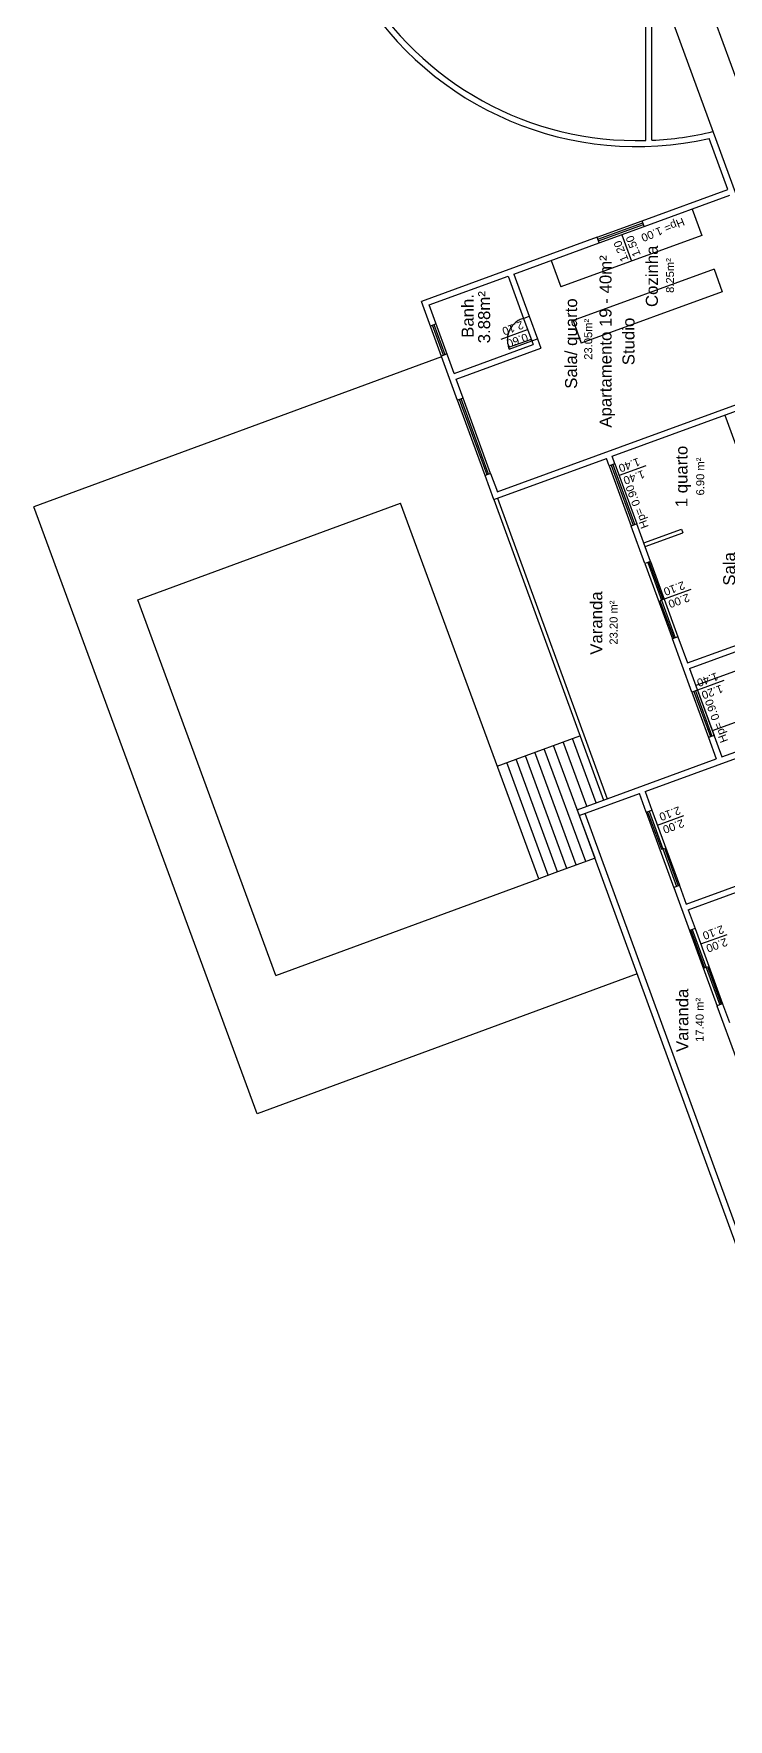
# Model space of a CAD drawing. Header units: millimetres. Extents: x -210 to 1173, y -437 to 320.
# Drawn here: x 1078.47 to 1095.83, y -223.06 to -180.93 of the extents above; entities that cross this region are included whole.
import ezdxf
from ezdxf.enums import TextEntityAlignment as Align

# ---------------------------------------------------------------- set-up
doc = ezdxf.new("R2010")
doc.units = ezdxf.units.MM
doc.header["$LTSCALE"] = 0.3
doc.linetypes.add('DASHED2', pattern=[9.525, 6.35, -3.175])
for name, color, linetype in [('CORTE', 6, 'Continuous'), ('COTAS', 1, 'Continuous'), ('ESQUADRIAS', 3, 'Continuous'), ('PISO', 1, 'Continuous'), ('PROJEÇÃO', 1, 'DASHED2'), ('TEXTOS', 2, 'Continuous'), ('VISTA', 2, 'Continuous')]:
    doc.layers.add(name, color=color, linetype=linetype)
doc.styles.add('2MM 1_100', font='ARIAL.TTF', dxfattribs={"height": 0.2})
doc.styles.add('3MM 1_100', font='ARIAL.TTF', dxfattribs={"height": 0.3})

msp = doc.modelspace()

# ---------------------------------------------------------------- linework, layer by layer
msp.add_line((1110.996, -223.06), (1093.657, -175.544))
at = {"layer": 'CORTE'}
for p, q in [((1093.92, -179.188), (1097.8, -189.818)), ((1093.77, -183.595), (1093.77, -180.638)), ((1093.92, -183.589), (1093.92, -180.638)), ((1095.817, -184.824), (1095.351, -183.547)), ((1093.679, -185.604), (1095.817, -184.824)), ((1093.73, -185.745), (1095.869, -184.965)), ((1093.73, -185.745), (1093.679, -185.604)), ((1092.551, -186.014), (1088.161, -187.617)), ((1090.467, -186.936), (1092.602, -186.155)), ((1092.602, -186.155), (1092.551, -186.014)), ((1088.354, -187.707), (1090.326, -186.987)), ((1090.326, -186.987), (1090.712, -188.041)), ((1090.467, -186.936), (1090.853, -187.99)), ((1089.065, -190.094), (1088.161, -187.617)), ((1088.981, -189.421), (1088.354, -187.707)), ((1090.712, -188.041), (1090.853, -187.989)), ((1088.981, -189.421), (1090.953, -188.698)), ((1090.919, -188.604), (1091.059, -188.553)), ((1090.919, -188.604), (1090.953, -188.698)), ((1091.059, -188.553), (1091.145, -188.788)), ((1089.033, -189.562), (1091.145, -188.788)), ((1089.206, -190.037), (1089.032, -189.562)), ((1090.058, -192.377), (1097.573, -189.635)), ((1092.927, -191.49), (1097.624, -189.776)), ((1089.206, -190.037), (1089.065, -190.089)), ((1095.746, -190.461), (1096.74, -193.186)), ((1089.968, -192.57), (1092.787, -191.541)), ((1092.855, -191.729), (1092.787, -191.541)), ((1092.996, -191.678), (1092.855, -191.729)), ((1092.996, -191.678), (1092.927, -191.49)), ((1089.891, -191.917), (1089.751, -191.968)), ((1089.968, -192.57), (1089.751, -191.968)), ((1089.891, -191.917), (1090.059, -192.377)), ((1093.544, -193.181), (1093.404, -193.232)), ((1093.746, -194.172), (1093.404, -193.232)), ((1093.887, -194.12), (1093.544, -193.181)), ((1093.716, -193.65), (1094.657, -193.307)), ((1094.657, -193.307), (1094.692, -193.401)), ((1093.752, -193.744), (1094.692, -193.401)), ((1093.887, -194.12), (1093.746, -194.172)), ((1094.573, -195.999), (1094.432, -196.05)), ((1094.92, -197.389), (1094.432, -196.05)), ((1094.573, -195.999), (1094.813, -196.656)), ((1094.813, -196.656), (1096.662, -195.982)), ((1094.864, -196.797), (1096.713, -196.123)), ((1094.864, -196.797), (1095.67, -199.005)), ((1095.061, -197.338), (1094.92, -197.389)), ((1095.67, -199.005), (1098.347, -198.028)), ((1093.749, -199.868), (1097.508, -198.494)), ((1095.473, -198.465), (1095.332, -198.516)), ((1095.332, -198.516), (1095.529, -199.056)), ((1092.053, -200.325), (1095.529, -199.056)), ((1092.105, -200.466), (1093.608, -199.917)), ((1093.781, -200.386), (1093.61, -199.916)), ((1093.751, -199.865), (1093.922, -200.335)), ((1092.053, -200.325), (1092.105, -200.466)), ((1093.781, -200.386), (1093.922, -200.335)), ((1094.06, -200.71), (1094.06, -200.71)), ((1094.779, -202.683), (1097.785, -201.586)), ((1094.779, -202.683), (1097.597, -201.655)), ((1094.83, -202.824), (1097.649, -201.796)), ((1094.83, -202.824), (1097.649, -201.796)), ((1094.608, -202.214), (1094.467, -202.265)), ((1094.608, -202.214), (1094.779, -202.683)), ((1094.467, -202.265), (1094.861, -203.345)), ((1094.83, -202.824), (1095.002, -203.294)), ((1095.002, -203.294), (1094.861, -203.345)), ((1095.687, -205.173), (1095.547, -205.224)), ((1095.687, -205.173), (1095.859, -205.642)), ((1095.547, -205.224), (1096.035, -206.563))]:
    msp.add_line(p, q, dxfattribs=at)
for radius, start, end in [(8.15, 68.3198, 282.7624), (8, 210.7439, 271.5674), (8, 272.6425, 283.7063)]:
    msp.add_arc((1093.551, -175.598), radius, start, end, dxfattribs=at)
at = {"layer": 'COTAS', "extrusion": (-1.18495e-12, 1.19689e-12, -1)}
msp.add_line((1093.166, -185.95), (1093.407, -186.61), dxfattribs=at)
at = {"layer": 'COTAS', "extrusion": (-1.19689e-12, -1.18495e-12, -1)}
msp.add_line((1090.155, -188.564), (1090.815, -188.323), dxfattribs=at)
at = {"layer": 'COTAS'}
for p, q in [((1093.767, -191.732), (1093.106, -191.973)), ((1094.89, -194.819), (1094.23, -195.06)), ((1095.722, -197.096), (1095.061, -197.338)), ((1094.06, -200.71), (1094.72, -200.469)), ((1095.144, -203.68), (1095.804, -203.44))]:
    msp.add_line(p, q, dxfattribs=at)
at = {"layer": 'ESQUADRIAS'}
for p, q in [((1092.57, -186.065), (1093.697, -185.656)), ((1092.583, -186.103), (1093.711, -185.693)), ((1089.802, -191.949), (1089.114, -190.071)), ((1089.84, -191.935), (1089.152, -190.057)), ((1092.944, -191.696), (1093.493, -193.2)), ((1092.907, -191.71), (1093.455, -193.213)), ((1093.817, -194.146), (1094.502, -196.025)), ((1093.854, -194.132), (1094.197, -195.072)), ((1094.198, -195.071), (1094.123, -195.099)), ((1094.122, -195.099), (1094.465, -196.038)), ((1094.972, -197.37), (1095.384, -198.497)), ((1095.01, -197.356), (1095.421, -198.484)), ((1093.814, -200.374), (1094.157, -201.313)), ((1093.852, -200.36), (1094.538, -202.239)), ((1094.157, -201.313), (1094.232, -201.286)), ((1094.232, -201.286), (1094.575, -202.225)), ((1094.894, -203.333), (1095.237, -204.273)), ((1094.931, -203.32), (1095.617, -205.198)), ((1095.237, -204.273), (1095.312, -204.245)), ((1095.312, -204.245), (1095.655, -205.185))]:
    msp.add_line(p, q, dxfattribs=at)
msp.add_lwpolyline([(1090.919, -188.604), (1090.905, -188.567), (1090.341, -188.773), (1090.355, -188.811)], close=True, dxfattribs=at)
at = {"layer": 'PISO', "extrusion": (4.21011e-17, -1.14996e-16, -1)}
for p, q in [((1090.712, -188.041), (1090.918, -188.604)), ((1090.853, -187.989), (1091.059, -188.553))]:
    msp.add_line(p, q, dxfattribs=at)
at = {"layer": 'PISO'}
for p, q in [((1093.746, -194.172), (1094.432, -196.05)), ((1093.887, -194.12), (1094.573, -195.999)), ((1093.781, -200.386), (1094.471, -202.276)), ((1093.922, -200.335), (1094.608, -202.213)), ((1094.861, -203.345), (1095.551, -205.235)), ((1095.002, -203.294), (1095.687, -205.173))]:
    msp.add_line(p, q, dxfattribs=at)
at = {"layer": 'PROJEÇÃO'}
for p, q in [((1088.53, -188.181), (1088.389, -188.233)), ((1088.716, -188.965), (1088.44, -188.214)), ((1088.753, -188.951), (1088.478, -188.2)), ((1088.805, -188.932), (1088.664, -188.984))]:
    msp.add_line(p, q, dxfattribs=at)
msp.add_arc((1090.869, -188.58), 0.561, 106.1824, 200.1081, dxfattribs=at)
at = {"layer": 'VISTA'}
for p, q in [((1094.929, -185.312), (1095.168, -185.97)), ((1092.551, -186.014), (1093.679, -185.604)), ((1092.602, -186.155), (1093.73, -185.745)), ((1095.168, -185.97), (1091.644, -187.251)), ((1091.405, -186.593), (1091.643, -187.252)), ((1095.476, -186.816), (1091.951, -188.097)), ((1095.476, -186.816), (1095.68, -187.38)), ((1095.68, -187.38), (1092.156, -188.661)), ((1091.951, -188.097), (1092.156, -188.661)), ((1088.667, -189.002), (1078.472, -192.753)), ((1089.751, -191.968), (1089.065, -190.089)), ((1089.891, -191.917), (1089.206, -190.037)), ((1092.996, -191.678), (1093.544, -193.181)), ((1092.855, -191.729), (1093.404, -193.232)), ((1090.062, -192.535), (1092.805, -200.051)), ((1084.054, -207.923), (1078.472, -192.753)), ((1081.071, -195.081), (1087.64, -192.664)), ((1091.093, -202.049), (1087.64, -192.664)), ((1089.968, -192.57), (1092.711, -200.085)), ((1084.524, -204.466), (1081.071, -195.081)), ((1096.868, -196.545), (1095.019, -197.22)), ((1094.92, -197.389), (1095.332, -198.516)), ((1095.061, -197.338), (1095.473, -198.465)), ((1095.432, -198.347), (1097.279, -197.673)), ((1090.527, -199.06), (1092.123, -198.473)), ((1092.266, -201.617), (1091.231, -198.801)), ((1092.501, -201.531), (1091.465, -198.715)), ((1092.292, -200.238), (1091.7, -198.629)), ((1092.527, -200.152), (1091.934, -198.543)), ((1090.057, -199.233), (1090.527, -199.06)), ((1091.328, -201.962), (1090.292, -199.147)), ((1091.563, -201.876), (1090.527, -199.06)), ((1091.797, -201.79), (1090.761, -198.974)), ((1092.032, -201.703), (1090.996, -198.888)), ((1092.105, -200.466), (1096.218, -211.739)), ((1092.245, -200.414), (1096.359, -211.687)), ((1092.501, -201.531), (1091.563, -201.876)), ((1084.524, -204.466), (1091.093, -202.049)), ((1091.563, -201.876), (1091.093, -202.049)), ((1093.551, -204.428), (1084.054, -207.923))]:
    msp.add_line(p, q, dxfattribs=at)

# ---------------------------------------------------------------- texts
at = {"layer": 'TEXTOS'}
for s, height, rotation, style, p in [('Hp= 1.00', 0.2, 202.2386, '2MM 1_100', (1094.196, -185.829)), ('1.20', 0.2, 111.8842, '2MM 1_100', (1093.148, -186.365)), ('1.50', 0.2, 111.8842, '2MM 1_100', (1093.452, -186.238)), ('Cozinha', 0.3, 90, '3MM 1_100', (1093.92, -186.99)), ('Apartamento 19 - 40m²', 0.3, 90, '3MM 1_100', (1092.762, -188.619)), ('8.25m²', 0.2, 90, '2MM 1_100', (1094.373, -186.97)), ('Banh.', 0.3, 90, '3MM 1_100', (1089.316, -187.981)), ('3.88m²', 0.3, 90, '3MM 1_100', (1089.728, -188.013)), ('Sala/ quarto', 0.3, 90, '3MM 1_100', (1091.901, -188.672)), ('2.10', 0.2, 200.0478, '2MM 1_100', (1090.448, -188.285)), ('23.05m²', 0.2, 90, '2MM 1_100', (1092.329, -188.564)), ('Studio', 0.3, 90, '3MM 1_100', (1093.336, -188.619)), ('0.60', 0.2, 200.0478, '2MM 1_100', (1090.559, -188.595)), ('1 quarto', 0.3, 90, '3MM 1_100', (1094.66, -191.995)), ('1.40', 0.2, 200.0596, '2MM 1_100', (1093.358, -191.709)), ('6.90 m²', 0.2, 90, '2MM 1_100', (1095.129, -191.995)), ('1.40', 0.2, 200.0596, '2MM 1_100', (1093.476, -192.017)), ('Hp= 0.90', 0.2, 110.597, '2MM 1_100', (1093.55, -192.752)), ('Sala', 0.3, 90, '3MM 1_100', (1095.853, -194.304)), ('2.10', 0.2, 200.0478, '2MM 1_100', (1094.482, -194.795)), ('Varanda', 0.3, 90, '3MM 1_100', (1092.531, -195.658)), ('2.00', 0.2, 200.0478, '2MM 1_100', (1094.599, -195.103)), ('23.20 m²', 0.2, 90, '2MM 1_100', (1092.963, -195.646)), ('1.40', 0.2, 200.0596, '2MM 1_100', (1095.313, -197.073)), ('1.20', 0.2, 200.0596, '2MM 1_100', (1095.431, -197.381)), ('Hp= 0.90', 0.2, 110.597, '2MM 1_100', (1095.533, -198.106)), ('2.10', 0.2, 200.036, '2MM 1_100', (1094.373, -200.423)), ('2.00', 0.2, 200.036, '2MM 1_100', (1094.461, -200.742)), ('2.10', 0.2, 200.036, '2MM 1_100', (1095.457, -203.394)), ('2.00', 0.2, 200.036, '2MM 1_100', (1095.545, -203.712)), ('Varanda', 0.3, 90, '3MM 1_100', (1094.682, -205.589)), ('17.40 m²', 0.2, 90, '2MM 1_100', (1095.114, -205.577))]:
    msp.add_text(s, height=height, rotation=rotation, dxfattribs=dict(at, style=style)).set_placement(p, align=Align.MIDDLE_CENTER)

doc.saveas('drawing.dxf')
